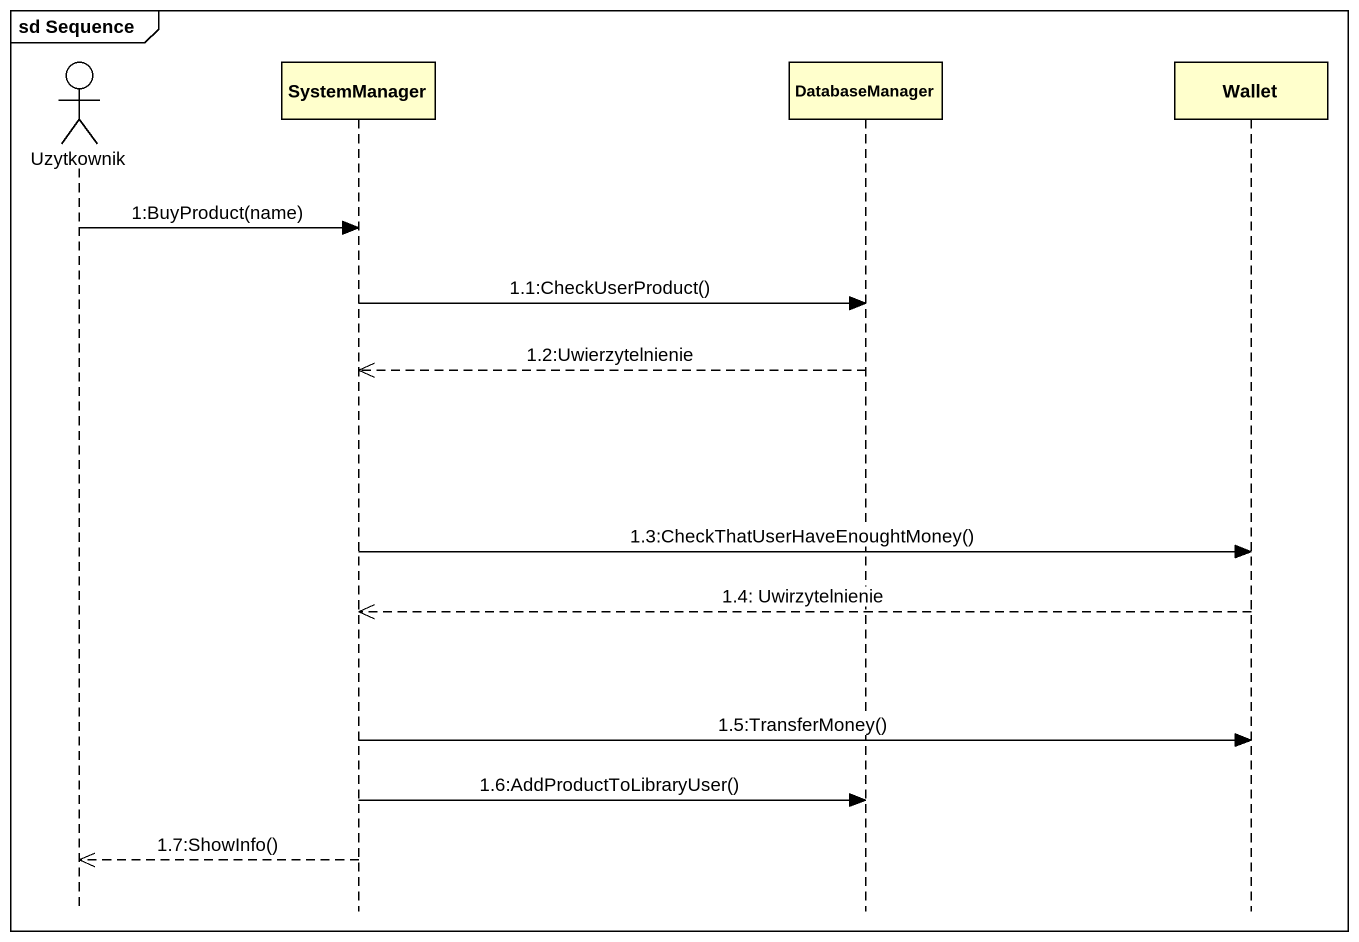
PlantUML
@startuml
mainframe sd Sequence
hide footbox
actor Uzytkownik
participant SystemManager
participant DatabaseManager
participant Wallet

Uzytkownik -> SystemManager : 1:BuyProduct(name)
SystemManager -> DatabaseManager : 1.1:CheckUserProduct()
DatabaseManager -->> SystemManager : 1.2:Uwierzytelnienie
SystemManager -> Wallet : 1.3:CheckThatUserHaveEnoughtMoney()
Wallet -->> SystemManager : 1.4: Uwirzytelnienie
SystemManager -> Wallet : 1.5:TransferMoney()
SystemManager -> DatabaseManager : 1.6:AddProductToLibraryUser()
SystemManager -->> Uzytkownik : 1.7:ShowInfo()
@enduml
